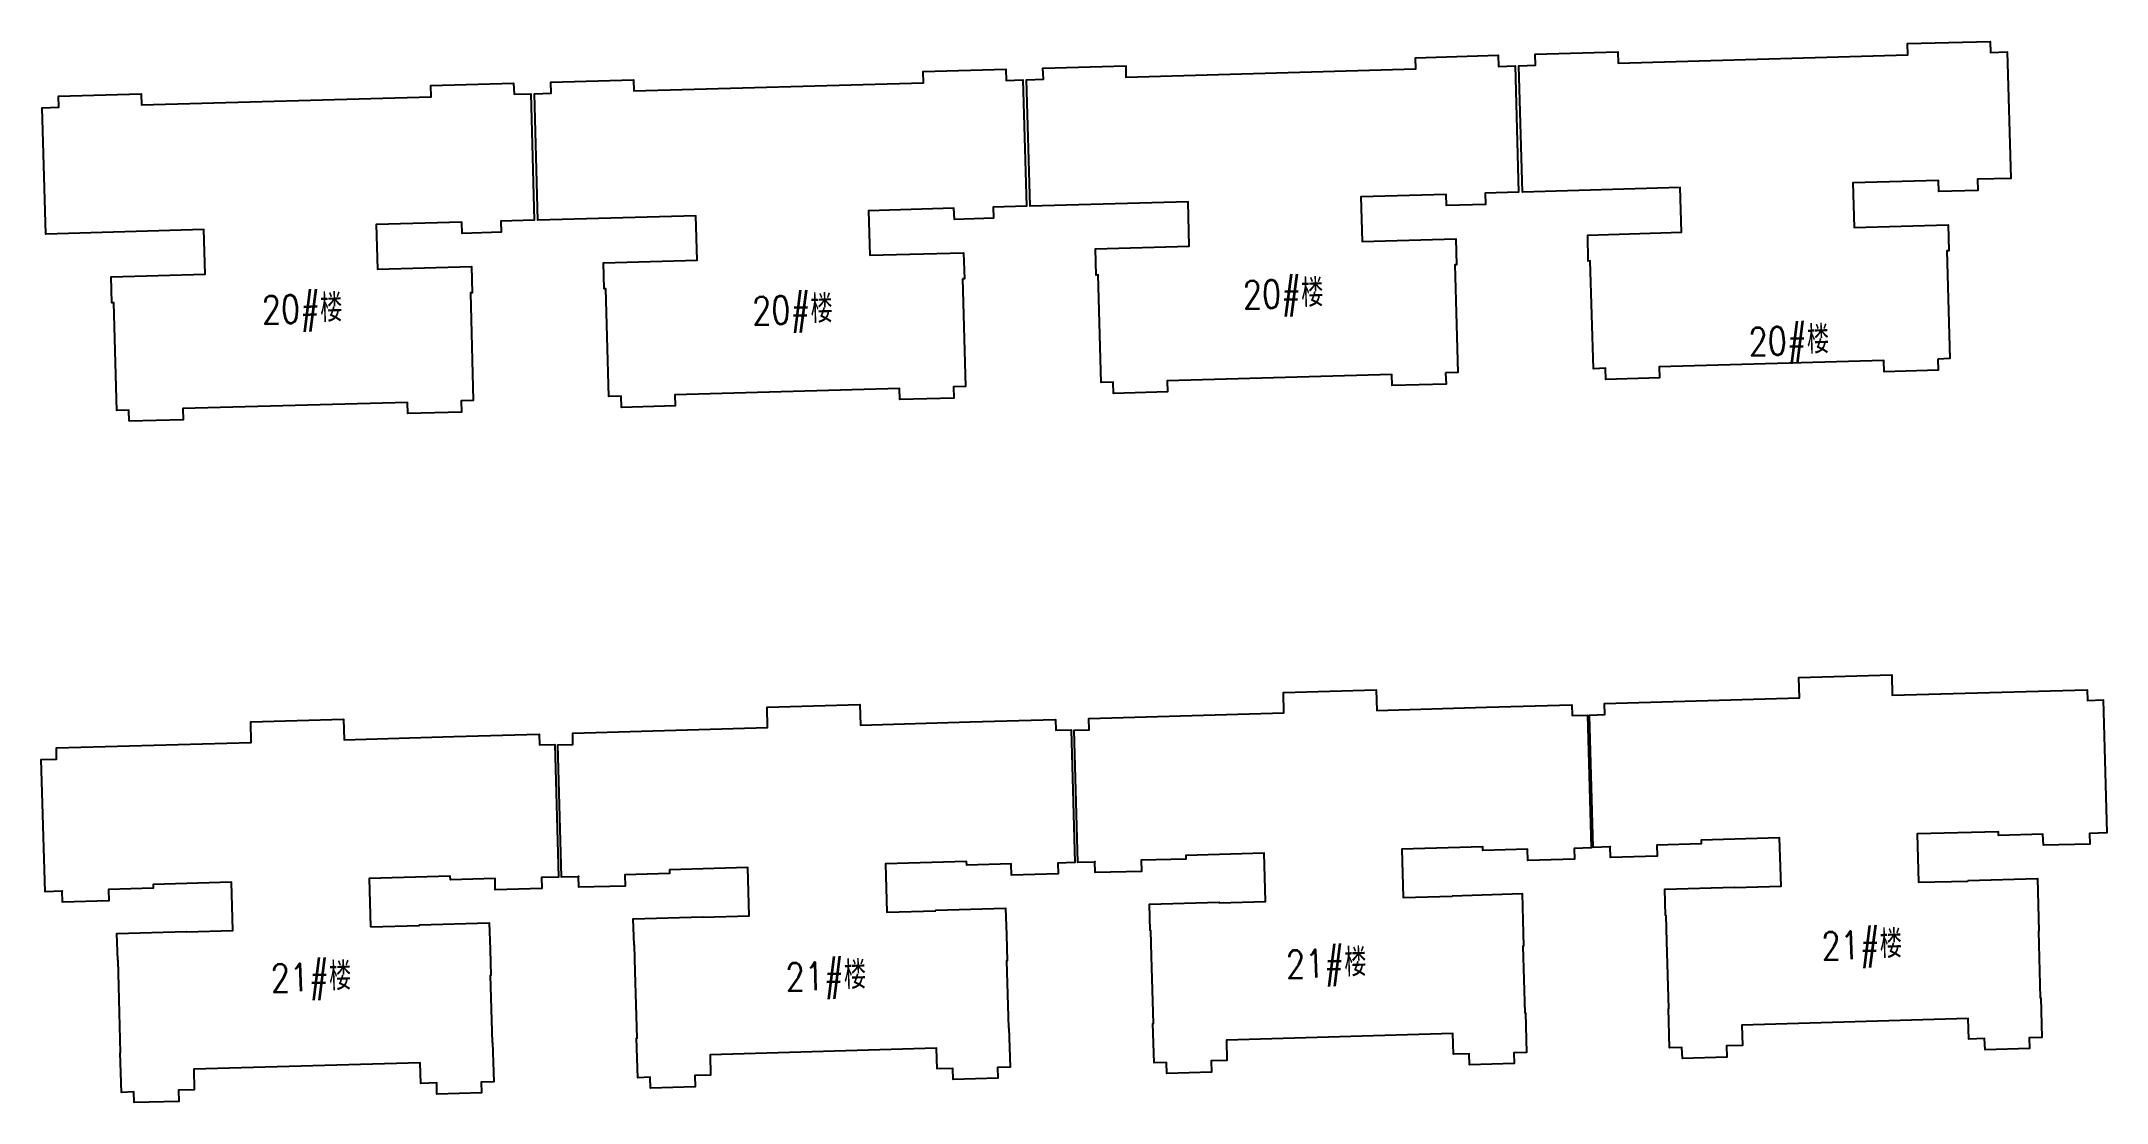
# Model space of a CAD drawing. Header units: inches. Extents: x 3 to 114, y 3 to 61.
import ezdxf

# ---------------------------------------------------------------- set-up
doc = ezdxf.new("R2010")
doc.units = ezdxf.units.IN
doc.header["$MEASUREMENT"] = 0
doc.layers.add('外墙', color=42, linetype='Continuous')
doc.layers.add('建筑型号', color=2, linetype='Continuous', lineweight=18)
doc.styles.add('_HZTXT', font='txt.shx', dxfattribs={"width": 0.8, "bigfont": 'hztxt.shx'})

msp = doc.modelspace()

# ---------------------------------------------------------------- linework, layer by layer
at = {"layer": '外墙', "color": 2, "ltscale": 0.1}
for points in [[(105.3, 43.48), (105.32, 42.88), (102.42, 42.8), (102.4, 43.4), (90.31, 43.06), (90.32, 42.46), (87.43, 42.38), (87.41, 42.98), (86.76, 42.96), (86.59, 48.76), (86.49, 48.75), (86.46, 50.15), (91.5, 50.3), (91.44, 52.7), (82.94, 52.45), (82.75, 59.25), (83.65, 59.28), (83.63, 59.88), (88.08, 60), (88.09, 59.4), (103.69, 59.85), (103.67, 60.45), (108.12, 60.57), (108.14, 59.97), (109.04, 60), (109.23, 53.2), (107.43, 53.15), (107.45, 52.55), (105.35, 52.49), (105.33, 53.09), (100.73, 52.96), (100.8, 50.56), (105.85, 50.7), (105.89, 49.3), (105.79, 49.3), (105.95, 43.5)], [(52.81, 47.8), (52.97, 42), (52.32, 41.98), (52.34, 41.38), (49.44, 41.3), (49.42, 41.9), (37.33, 41.56), (37.35, 40.96), (34.45, 40.88), (34.43, 41.48), (33.78, 41.46), (33.62, 47.26), (33.52, 47.25), (33.48, 48.65), (38.52, 48.8), (38.46, 51.19), (29.96, 50.95), (29.77, 57.75), (30.67, 57.78), (30.65, 58.38), (35.1, 58.5), (35.12, 57.9), (50.71, 58.34), (50.69, 58.94), (55.14, 59.07), (55.16, 58.47), (56.06, 58.5), (56.25, 51.7), (54.45, 51.65), (54.47, 51.05), (52.37, 50.99), (52.35, 51.59), (47.75, 51.46), (47.82, 49.06), (52.87, 49.2), (52.91, 47.8)], [(78.81, 42.73), (78.83, 42.13), (75.93, 42.05), (75.91, 42.65), (63.82, 42.31), (63.84, 41.71), (60.94, 41.63), (60.92, 42.23), (60.27, 42.21), (60.11, 48.01), (60.01, 48), (59.97, 49.4), (65.01, 49.55), (64.95, 51.94), (56.45, 51.7), (56.26, 58.5), (57.16, 58.53), (57.14, 59.13), (61.59, 59.25), (61.6, 58.65), (77.2, 59.09), (77.18, 59.69), (81.63, 59.82), (81.65, 59.22), (82.55, 59.25), (82.74, 52.45), (80.94, 52.4), (80.96, 51.8), (78.86, 51.74), (78.84, 52.34), (74.24, 52.21), (74.31, 49.81), (79.36, 49.95), (79.4, 48.55), (79.3, 48.55), (79.46, 42.75)], [(7.96, 40.13), (7.94, 40.73), (7.29, 40.71), (7.13, 46.51), (7.03, 46.5), (6.99, 47.9), (12.04, 48.04), (11.97, 50.44), (3.47, 50.2), (3.28, 57), (4.18, 57.03), (4.16, 57.63), (8.61, 57.75), (8.63, 57.15), (24.22, 57.59), (24.2, 58.19), (28.65, 58.32), (28.67, 57.72), (29.57, 57.75), (29.76, 50.95), (27.96, 50.9), (27.98, 50.3), (25.88, 50.24), (25.86, 50.84), (21.26, 50.71), (21.33, 48.31), (26.38, 48.45), (26.42, 47.05), (26.32, 47.05), (26.48, 41.25), (25.83, 41.23), (25.85, 40.63), (22.95, 40.55), (22.93, 41.15), (10.84, 40.81), (10.86, 40.21)], [(79.17, 14.61), (82.92, 14.72), (82.96, 13.3), (83, 11.9), (82.97, 11.9), (83.07, 8.3), (83.1, 8.3), (83.16, 6.17), (82.48, 6.16), (82.5, 5.58), (80.1, 5.51), (80.08, 6.11), (79.23, 6.09), (79.2, 7.19), (67.01, 6.84), (67.04, 5.74), (66.19, 5.72), (66.21, 5.12), (63.81, 5.05), (63.79, 5.63), (63.12, 5.61), (63.06, 7.73), (63.08, 7.73), (62.98, 11.33), (62.94, 12.73), (62.91, 12.73), (62.87, 14.15), (66.62, 14.26), (66.62, 14.23), (69.12, 14.3), (69.04, 16.9), (64.82, 16.78), (64.83, 16.58), (62.43, 16.52), (62.45, 15.92), (59.95, 15.85), (59.93, 16.45), (59.93, 16.42), (59.01, 16.39), (58.81, 23.52), (59.63, 23.54), (59.61, 24.14), (70.11, 24.44), (70.08, 25.54), (75.08, 25.68), (75.11, 24.58), (81.01, 24.75), (85.6, 24.88), (85.62, 24.3), (86.44, 24.33), (86.65, 17.18), (85.72, 17.15), (85.74, 16.58), (83.24, 16.51), (83.22, 17.11), (80.82, 17.04), (80.82, 17.24), (76.45, 17.11), (76.52, 14.51), (79.17, 14.59)], [(106.91, 15.43), (110.66, 15.53), (110.7, 14.11), (110.74, 12.71), (110.71, 12.71), (110.81, 9.11), (110.84, 9.11), (110.9, 6.99), (110.22, 6.97), (110.24, 6.39), (107.84, 6.32), (107.82, 6.92), (106.97, 6.9), (106.94, 8), (94.75, 7.65), (94.78, 6.55), (93.93, 6.53), (93.95, 5.93), (91.55, 5.86), (91.53, 6.44), (90.86, 6.42), (90.8, 8.54), (90.82, 8.54), (90.72, 12.14), (90.68, 13.54), (90.65, 13.54), (90.61, 14.96), (94.36, 15.07), (94.36, 15.05), (96.86, 15.12), (96.78, 17.72), (92.57, 17.6), (92.57, 17.4), (90.17, 17.33), (90.19, 16.73), (87.69, 16.66), (87.67, 17.26), (87.67, 17.23), (86.75, 17.21), (86.55, 24.33), (87.37, 24.35), (87.36, 24.95), (97.85, 25.25), (97.82, 26.35), (102.82, 26.49), (102.85, 25.39), (108.75, 25.56), (113.34, 25.69), (113.36, 25.11), (114.19, 25.14), (114.39, 17.99), (113.46, 17.96), (113.48, 17.39), (110.98, 17.32), (110.96, 17.92), (108.56, 17.85), (108.56, 18.05), (104.19, 17.93), (104.26, 15.33), (106.91, 15.4)], [(51.38, 13.8), (51.38, 13.83), (55.13, 13.93), (55.17, 12.51), (55.21, 11.11), (55.18, 11.11), (55.28, 7.51), (55.31, 7.51), (55.37, 5.39), (54.69, 5.37), (54.71, 4.79), (52.31, 4.72), (52.29, 5.32), (51.44, 5.3), (51.41, 6.4), (39.22, 6.05), (39.25, 4.95), (38.4, 4.93), (38.42, 4.33), (36.02, 4.26), (36, 4.84), (35.33, 4.82), (35.27, 6.94), (35.29, 6.94), (35.19, 10.54), (35.15, 11.94), (35.13, 11.94), (35.08, 13.37), (38.83, 13.47), (38.83, 13.45), (41.33, 13.52), (41.25, 16.12), (37.04, 16), (37.04, 15.8), (34.64, 15.73), (34.66, 15.13), (32.16, 15.06), (32.14, 15.66), (32.14, 15.63), (31.22, 15.61), (31.02, 22.73), (31.84, 22.75), (31.83, 23.35), (42.32, 23.65), (42.29, 24.75), (47.29, 24.89), (47.32, 23.79), (53.22, 23.96), (57.82, 24.09), (57.83, 23.51), (58.66, 23.54), (58.86, 16.39), (57.93, 16.36), (57.95, 15.79), (55.45, 15.72), (55.43, 16.32), (53.04, 16.25), (53.03, 16.45), (48.66, 16.33), (48.74, 13.73)], [(20.95, 12.94), (23.59, 13.01), (23.59, 13.04), (27.34, 13.15), (27.38, 11.72), (27.42, 10.32), (27.39, 10.32), (27.49, 6.72), (27.52, 6.72), (27.58, 4.6), (26.91, 4.58), (26.92, 4.01), (24.52, 3.94), (24.51, 4.54), (23.66, 4.51), (23.62, 5.61), (11.43, 5.27), (11.46, 4.17), (10.61, 4.14), (10.63, 3.54), (8.23, 3.48), (8.21, 4.05), (7.54, 4.03), (7.48, 6.16), (7.5, 6.16), (7.4, 9.75), (7.36, 11.15), (7.34, 11.15), (7.3, 12.58), (11.04, 12.68), (11.05, 12.66), (13.54, 12.73), (13.47, 15.33), (9.25, 15.21), (9.25, 15.01), (6.85, 14.94), (6.87, 14.34), (4.37, 14.27), (4.35, 14.87), (4.36, 14.85), (3.43, 14.82), (3.23, 21.94), (4.05, 21.96), (4.04, 22.56), (14.53, 22.86), (14.5, 23.96), (19.5, 24.1), (19.53, 23), (25.43, 23.17), (30.03, 23.3), (30.04, 22.73), (30.87, 22.75), (31.07, 15.6), (30.15, 15.58), (30.16, 15), (27.66, 14.93), (27.65, 15.53), (25.25, 15.46), (25.24, 15.66), (20.87, 15.54)]]:
    msp.add_lwpolyline(points, close=True, dxfattribs=at)

# ---------------------------------------------------------------- texts
at = {"layer": '建筑型号', "color": 0, "style": '_HZTXT', "width": 0.8}
for s, p in [('20#楼', (67.92, 46.18)), ('20#楼', (15.12, 45.37)), ('20#楼', (41.51, 45.32)), ('20#楼', (95.14, 43.66)), ('21#楼', (99.06, 11.15)), ('21#楼', (15.6, 9.42)), ('21#楼', (43.31, 9.48)), ('21#楼', (70.24, 10.16))]:
    msp.add_text(s, height=1.5, rotation=1.7114, dxfattribs=at).set_placement(p)

doc.saveas('drawing.dxf')
